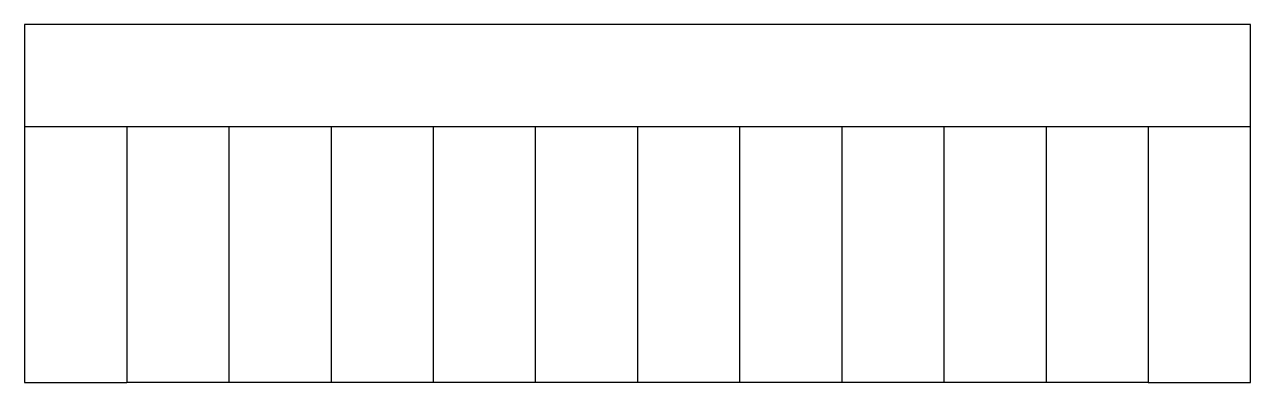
# Model space of a CAD drawing. Header units: millimetres. Extents: x -61.095 to -60.495, y 49.605 to 49.78.
import ezdxf

# ---------------------------------------------------------------- set-up
doc = ezdxf.new("R2010")
doc.units = ezdxf.units.MM
doc.header["$LTSCALE"] = 10
doc.layers.add('Inc_símbolos', color=2, linetype='Continuous')

msp = doc.modelspace()

# ---------------------------------------------------------------- linework, layer by layer
at = {"layer": 'Inc_símbolos', "color": 3}
for p, q in [((-60.49546, 49.77962), (-61.09546, 49.77962)), ((-61.09546, 49.77962), (-61.09546, 49.60462)), ((-60.49546, 49.60462), (-60.49546, 49.77962)), ((-60.49546, 49.72962), (-61.09546, 49.72962)), ((-61.04546, 49.72962), (-61.04546, 49.60462)), ((-60.54546, 49.72962), (-60.54546, 49.60462)), ((-61.09546, 49.60462), (-61.04546, 49.60462)), ((-60.54546, 49.60462), (-60.49546, 49.60462))]:
    msp.add_line(p, q, dxfattribs=at)
at = {"layer": 'Inc_símbolos', "color": 1}
for p, q in [((-60.99546, 49.72962), (-60.99546, 49.60462)), ((-60.94546, 49.72962), (-60.94546, 49.60462)), ((-60.89546, 49.72962), (-60.89546, 49.60462)), ((-60.84546, 49.72962), (-60.84546, 49.60462)), ((-60.79546, 49.72962), (-60.79546, 49.60462)), ((-60.74546, 49.72962), (-60.74546, 49.60462)), ((-60.69546, 49.72962), (-60.69546, 49.60462)), ((-60.64546, 49.72962), (-60.64546, 49.60462)), ((-60.59546, 49.72962), (-60.59546, 49.60462)), ((-60.54546, 49.60462), (-61.04546, 49.60462))]:
    msp.add_line(p, q, dxfattribs=at)

doc.saveas('drawing.dxf')
